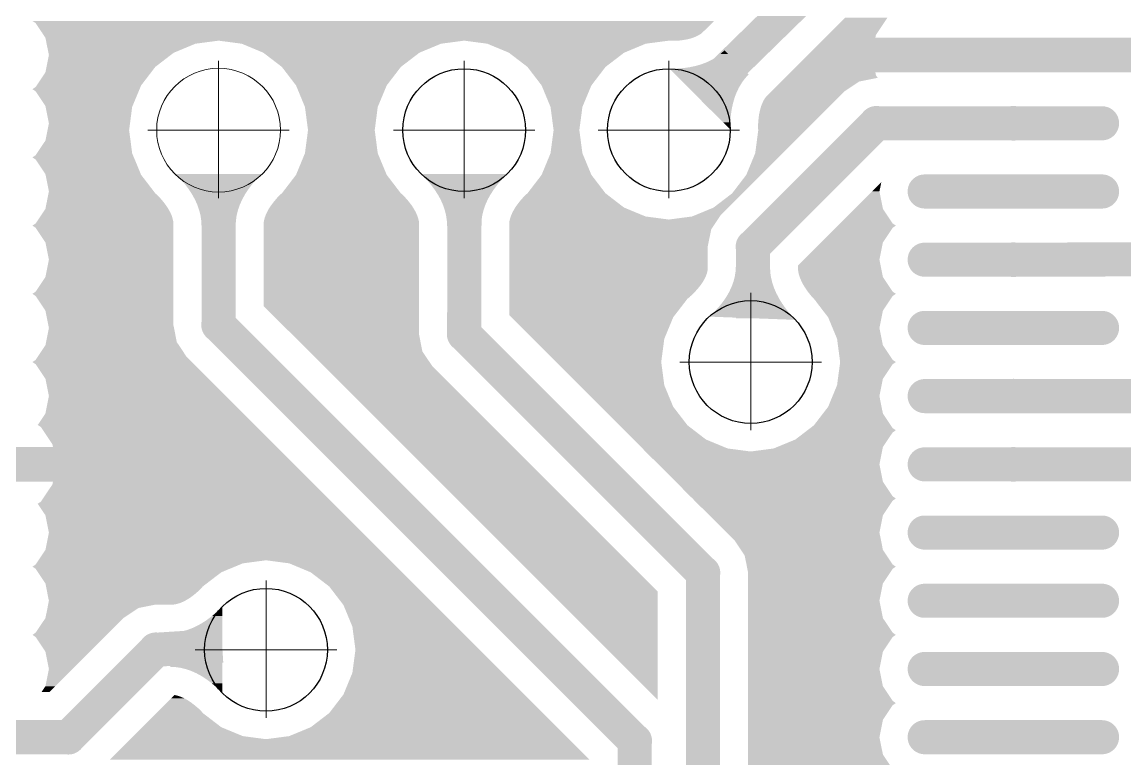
# Model space of a CAD drawing. Header units: millimetres. Extents: x -3633 to 871, y -630 to 261.
# Drawn here: x -1489.72 to -1473.49, y 147.87 to 158.72 of the extents above; entities that cross this region are included whole.
import ezdxf

# ---------------------------------------------------------------- set-up
doc = ezdxf.new("R2010")
doc.units = ezdxf.units.MM
for name, color, linetype in [('DRILL', 7, 'Continuous'), ('DRILL GOST', 7, 'Continuous'), ('TOP_LAYER', 7, 'Continuous'), ('TOP_PASTE', 8, 'Continuous')]:
    doc.layers.add(name, color=color, linetype=linetype)

# ---------------------------------------------------------------- blocks, each defined once
blk = doc.blocks.new('OBLONG_12')
at = {"const_width": 0.00984}
blk.add_lwpolyline([(0.02559, 0), (-0.02559, 0)], dxfattribs=at)
at = {"const_width": 0.00492}
for points in [[(-0.02805, 0, 1), (-0.02313, 0, 1)], [(0.02313, 0, 1), (0.02805, 0, 1)]]:
    blk.add_lwpolyline(points, format="xyb", close=True, dxfattribs=at)
blk = doc.blocks.new('ROUND_1')
at = {"const_width": 0.005}
blk.add_lwpolyline([(-0.0025, 0, 1), (0.0025, 0, 1)], format="xyb", close=True, dxfattribs=at)
blk = doc.blocks.new('ROUND_26')
blk.add_circle((0, 0), 0.01772)

msp = doc.modelspace()

# ---------------------------------------------------------------- linework, layer by layer
at = {"layer": 'DRILL', "lineweight": 0}
for p, q in [((-1480.199, 158.144), (-1480.199, 156.123)), ((-1487.867, 157.125), (-1485.784, 157.125)), ((-1481.241, 157.125), (-1479.158, 157.125)), ((-1478.994, 154.731), (-1478.994, 152.709)), ((-1480.036, 153.712), (-1477.953, 153.712)), ((-1486.127, 150.496), (-1486.127, 148.475)), ((-1487.169, 149.477), (-1485.086, 149.477))]:
    msp.add_line(p, q, dxfattribs=at)
at = {"layer": 'DRILL GOST', "lineweight": 0}
for p, q in [((-1486.825, 158.144), (-1486.825, 156.123)), ((-1483.211, 158.144), (-1483.211, 156.123)), ((-1484.253, 157.125), (-1482.169, 157.125))]:
    msp.add_line(p, q, dxfattribs=at)
msp.add_circle((-1486.825, 157.125), 0.911, dxfattribs=at)
at = {"layer": 'TOP_LAYER', "const_width": 0.502, "elevation": 0}
for points in [[(-1479.765, 157.604), (-1477.693, 159.631)], [(-1478.961, 155.409), (-1477.144, 157.226)], [(-1477.144, 157.226), (-1475.129, 157.226)], [(-1486.825, 154.259), (-1486.825, 156.48)], [(-1483.211, 154.123), (-1483.205, 156.48)], [(-1478.961, 154.356), (-1478.961, 155.409)], [(-1475.129, 155.218), (-1469.801, 155.233)], [(-1486.825, 154.259), (-1480.701, 148.135)], [(-1483.211, 154.123), (-1479.697, 150.609)], [(-1475.129, 153.21), (-1471.198, 153.21)], [(-1475.129, 152.206), (-1472.529, 152.206)], [(-1479.697, 145.63), (-1479.697, 150.609)], [(-1489.036, 148.19), (-1487.749, 149.477)], [(-1487.749, 149.477), (-1486.772, 149.539)], [(-1491.293, 148.19), (-1489.036, 148.19)], [(-1480.701, 145.63), (-1480.701, 148.135)]]:
    msp.add_lwpolyline(points, dxfattribs=at)
at = {"layer": 'TOP_LAYER'}
for points in [[(-1479.5, 158.201), (-1479.437, 158.247), (-1479.28, 158.201), (-1479.327, 158.247)], [(-1479.437, 158.247), (-1479.38, 158.3), (-1479.327, 158.247), (-1479.38, 158.3)], [(-1479.804, 158.07), (-1479.72, 158.094), (-1479.149, 158.07), (-1479.174, 158.094)], [(-1479.72, 158.094), (-1479.642, 158.124), (-1479.174, 158.094), (-1479.204, 158.124)], [(-1479.642, 158.124), (-1479.569, 158.159), (-1479.204, 158.124), (-1479.239, 158.159)], [(-1479.569, 158.159), (-1479.5, 158.201), (-1479.239, 158.159), (-1479.28, 158.201)], [(-1480.19, 158.029), (-1480.086, 158.031), (-1479.109, 158.029), (-1479.11, 158.031)], [(-1480.106, 157.945), (-1480.19, 158.029), (-1479.025, 157.945), (-1479.109, 158.029)], [(-1480.048, 157.887), (-1480.106, 157.945), (-1479.077, 157.887), (-1479.025, 157.945)], [(-1480.086, 158.031), (-1479.987, 158.038), (-1479.11, 158.031), (-1479.118, 158.038)], [(-1479.987, 158.038), (-1479.893, 158.051), (-1479.118, 158.038), (-1479.131, 158.051)], [(-1479.893, 158.051), (-1479.804, 158.07), (-1479.131, 158.051), (-1479.149, 158.07)], [(-1479.985, 157.824), (-1480.048, 157.887), (-1479.124, 157.824), (-1479.077, 157.887)], [(-1479.917, 157.756), (-1479.985, 157.824), (-1479.165, 157.756), (-1479.124, 157.824)], [(-1479.844, 157.683), (-1479.917, 157.756), (-1479.201, 157.683), (-1479.165, 157.756)], [(-1479.765, 157.604), (-1479.844, 157.683), (-1479.231, 157.604), (-1479.201, 157.683)], [(-1479.682, 157.52), (-1479.765, 157.604), (-1479.255, 157.52), (-1479.231, 157.604)], [(-1479.593, 157.432), (-1479.682, 157.52), (-1479.274, 157.432), (-1479.255, 157.52)], [(-1479.499, 157.338), (-1479.593, 157.432), (-1479.287, 157.338), (-1479.274, 157.432)], [(-1479.4, 157.239), (-1479.499, 157.338), (-1479.294, 157.239), (-1479.287, 157.338)], [(-1479.296, 157.134), (-1479.4, 157.239), (-1479.296, 157.134), (-1479.294, 157.239)], [(-1487.385, 156.405), (-1487.458, 156.48), (-1486.265, 156.405), (-1486.193, 156.48)], [(-1483.771, 156.405), (-1483.844, 156.48), (-1482.651, 156.405), (-1482.579, 156.48)], [(-1487.32, 156.33), (-1487.385, 156.405), (-1486.33, 156.33), (-1486.265, 156.405)], [(-1487.263, 156.254), (-1487.32, 156.33), (-1486.387, 156.254), (-1486.33, 156.33)], [(-1483.706, 156.33), (-1483.771, 156.405), (-1482.716, 156.33), (-1482.651, 156.405)], [(-1483.649, 156.254), (-1483.706, 156.33), (-1482.773, 156.254), (-1482.716, 156.33)], [(-1487.214, 156.178), (-1487.263, 156.254), (-1486.437, 156.178), (-1486.387, 156.254)], [(-1487.172, 156.102), (-1487.214, 156.178), (-1486.479, 156.102), (-1486.437, 156.178)], [(-1483.599, 156.178), (-1483.649, 156.254), (-1482.823, 156.178), (-1482.773, 156.254)], [(-1483.557, 156.102), (-1483.599, 156.178), (-1482.865, 156.102), (-1482.823, 156.178)], [(-1487.137, 156.025), (-1487.172, 156.102), (-1486.513, 156.025), (-1486.479, 156.102)], [(-1487.111, 155.948), (-1487.137, 156.025), (-1486.54, 155.948), (-1486.513, 156.025)], [(-1483.523, 156.025), (-1483.557, 156.102), (-1482.899, 156.025), (-1482.865, 156.102)], [(-1483.496, 155.948), (-1483.523, 156.025), (-1482.926, 155.948), (-1482.899, 156.025)], [(-1487.091, 155.871), (-1487.111, 155.948), (-1486.559, 155.871), (-1486.54, 155.948)], [(-1487.08, 155.793), (-1487.091, 155.871), (-1486.57, 155.793), (-1486.559, 155.871)], [(-1483.477, 155.871), (-1483.496, 155.948), (-1482.945, 155.871), (-1482.926, 155.948)], [(-1483.466, 155.793), (-1483.477, 155.871), (-1482.956, 155.793), (-1482.945, 155.871)], [(-1487.076, 155.715), (-1487.08, 155.793), (-1486.574, 155.715), (-1486.57, 155.793)], [(-1483.462, 155.715), (-1483.466, 155.793), (-1482.96, 155.715), (-1482.956, 155.793)], [(-1479.228, 154.974), (-1479.219, 155.034), (-1478.698, 154.974), (-1478.707, 155.034)], [(-1479.219, 155.034), (-1479.216, 155.052), (-1478.707, 155.034), (-1478.707, 155.052)], [(-1479.216, 155.052), (-1479.213, 155.112), (-1478.707, 155.052), (-1478.71, 155.112)], [(-1479.213, 155.112), (-1479.212, 155.131), (-1478.71, 155.112), (-1479.212, 155.131)], [(-1479.275, 154.821), (-1479.254, 154.879), (-1478.657, 154.821), (-1478.677, 154.879)], [(-1479.254, 154.879), (-1479.247, 154.897), (-1478.677, 154.879), (-1478.681, 154.897)], [(-1479.247, 154.897), (-1479.232, 154.957), (-1478.681, 154.897), (-1478.695, 154.957)], [(-1479.232, 154.957), (-1479.228, 154.974), (-1478.695, 154.957), (-1478.698, 154.974)], [(-1479.353, 154.671), (-1479.322, 154.724), (-1478.589, 154.671), (-1478.617, 154.724)], [(-1479.322, 154.724), (-1479.31, 154.746), (-1478.617, 154.724), (-1478.627, 154.746)], [(-1479.31, 154.746), (-1479.284, 154.802), (-1478.627, 154.746), (-1478.651, 154.802)], [(-1479.284, 154.802), (-1479.275, 154.821), (-1478.651, 154.802), (-1478.657, 154.821)], [(-1479.493, 154.49), (-1479.462, 154.524), (-1478.472, 154.49), (-1478.497, 154.524)], [(-1479.462, 154.524), (-1479.427, 154.568), (-1478.497, 154.524), (-1478.528, 154.568)], [(-1479.427, 154.568), (-1479.404, 154.597), (-1478.528, 154.568), (-1478.546, 154.597)], [(-1479.404, 154.597), (-1479.37, 154.646), (-1478.546, 154.597), (-1478.577, 154.646)], [(-1479.37, 154.646), (-1479.353, 154.671), (-1478.577, 154.646), (-1478.589, 154.671)], [(-1479.603, 154.38), (-1479.57, 154.412), (-1478.381, 154.38), (-1478.409, 154.412)], [(-1478.339, 154.333), (-1479.603, 154.38), (-1478.339, 154.333), (-1478.381, 154.38)], [(-1479.57, 154.412), (-1479.529, 154.451), (-1478.409, 154.412), (-1478.441, 154.451)], [(-1479.529, 154.451), (-1479.493, 154.49), (-1478.441, 154.451), (-1478.472, 154.49)], [(-1486.998, 149.915), (-1486.923, 149.972), (-1486.772, 149.915), (-1486.772, 149.972)], [(-1486.923, 149.972), (-1486.847, 150.037), (-1486.772, 149.972), (-1486.772, 150.037)], [(-1486.847, 150.037), (-1486.772, 150.11), (-1486.772, 150.037), (-1486.772, 150.11)], [(-1487.227, 149.789), (-1487.151, 149.824), (-1486.772, 149.789), (-1486.772, 149.824)], [(-1487.151, 149.824), (-1487.074, 149.866), (-1486.772, 149.824), (-1486.772, 149.866)], [(-1487.074, 149.866), (-1486.998, 149.915), (-1486.772, 149.866), (-1486.772, 149.915)], [(-1487.537, 149.728), (-1487.459, 149.732), (-1486.772, 149.728), (-1486.772, 149.732)], [(-1487.537, 149.226), (-1487.537, 149.728), (-1486.772, 149.226), (-1486.772, 149.728)], [(-1487.459, 149.732), (-1487.382, 149.744), (-1486.772, 149.732), (-1486.772, 149.744)], [(-1487.382, 149.744), (-1487.304, 149.763), (-1486.772, 149.744), (-1486.772, 149.763)], [(-1487.304, 149.763), (-1487.227, 149.789), (-1486.772, 149.763), (-1486.772, 149.789)], [(-1487.459, 149.222), (-1487.537, 149.226), (-1486.772, 149.222), (-1486.772, 149.226)], [(-1487.382, 149.211), (-1487.459, 149.222), (-1486.772, 149.211), (-1486.772, 149.222)], [(-1487.304, 149.192), (-1487.382, 149.211), (-1486.772, 149.192), (-1486.772, 149.211)], [(-1487.227, 149.165), (-1487.304, 149.192), (-1486.772, 149.165), (-1486.772, 149.192)], [(-1487.151, 149.131), (-1487.227, 149.165), (-1486.772, 149.131), (-1486.772, 149.165)], [(-1487.074, 149.089), (-1487.151, 149.131), (-1486.772, 149.089), (-1486.772, 149.131)], [(-1486.998, 149.039), (-1487.074, 149.089), (-1486.772, 149.039), (-1486.772, 149.089)], [(-1486.923, 148.982), (-1486.998, 149.039), (-1486.772, 148.982), (-1486.772, 149.039)], [(-1486.847, 148.917), (-1486.923, 148.982), (-1486.772, 148.917), (-1486.772, 148.982)], [(-1486.772, 148.845), (-1486.847, 148.917), (-1486.772, 148.845), (-1486.772, 148.917)]]:
    msp.add_solid(points, dxfattribs=at)
at = {"layer": 'TOP_PASTE'}
msp.add_circle((-1483.212, 119.578), 110, dxfattribs=at)
for points in [[(-1489.517, 158.7), (-1489.564, 158.732), (-1479.565, 158.7), (-1479.534, 158.732)], [(-1477.857, 158.527), (-1477.605, 158.778), (-1477.151, 158.527), (-1476.983, 158.778)], [(-1489.419, 158.554), (-1489.517, 158.7), (-1479.712, 158.554), (-1479.565, 158.7)], [(-1489.411, 158.541), (-1489.419, 158.554), (-1479.729, 158.541), (-1479.712, 158.554)], [(-1489.397, 158.52), (-1489.411, 158.541), (-1479.764, 158.52), (-1479.729, 158.541)], [(-1489.383, 158.5), (-1489.397, 158.52), (-1479.805, 158.5), (-1479.764, 158.52)], [(-1489.373, 158.484), (-1489.383, 158.5), (-1479.846, 158.484), (-1479.805, 158.5)], [(-1489.373, 158.482), (-1489.373, 158.484), (-1479.851, 158.482), (-1479.846, 158.484)], [(-1489.37, 158.467), (-1489.373, 158.482), (-1479.903, 158.467), (-1479.851, 158.482)], [(-1489.367, 158.455), (-1489.37, 158.467), (-1479.963, 158.455), (-1479.903, 158.467)], [(-1489.365, 158.445), (-1489.367, 158.455), (-1480.03, 158.445), (-1479.963, 158.455)], [(-1489.364, 158.442), (-1489.365, 158.445), (-1480.079, 158.442), (-1480.03, 158.445)], [(-1489.356, 158.397), (-1489.364, 158.442), (-1487.166, 158.397), (-1486.825, 158.442)], [(-1486.484, 158.397), (-1486.825, 158.442), (-1483.552, 158.397), (-1483.211, 158.442)], [(-1482.87, 158.397), (-1483.211, 158.442), (-1480.54, 158.397), (-1480.199, 158.442)], [(-1478.409, 157.975), (-1477.899, 158.485), (-1461.652, 157.975), (-1461.652, 158.485)], [(-1477.899, 158.485), (-1477.857, 158.527), (-1477.16, 158.485), (-1477.151, 158.527)], [(-1489.329, 158.265), (-1489.356, 158.397), (-1487.483, 158.265), (-1487.166, 158.397)], [(-1489.322, 158.23), (-1489.329, 158.265), (-1487.53, 158.23), (-1487.483, 158.265)], [(-1486.167, 158.265), (-1486.484, 158.397), (-1483.869, 158.265), (-1483.552, 158.397)], [(-1485.894, 158.056), (-1486.167, 158.265), (-1484.142, 158.056), (-1483.869, 158.265)], [(-1482.553, 158.265), (-1482.87, 158.397), (-1480.857, 158.265), (-1480.54, 158.397)], [(-1482.28, 158.056), (-1482.553, 158.265), (-1481.13, 158.056), (-1480.857, 158.265)], [(-1489.357, 158.056), (-1489.322, 158.23), (-1487.756, 158.056), (-1487.53, 158.23)], [(-1489.501, 157.783), (-1489.373, 157.975), (-1487.965, 157.783), (-1487.818, 157.975)], [(-1489.373, 157.975), (-1489.357, 158.056), (-1487.818, 157.975), (-1487.756, 158.056)], [(-1485.685, 157.783), (-1485.894, 158.056), (-1484.351, 157.783), (-1484.142, 158.056)], [(-1482.071, 157.783), (-1482.28, 158.056), (-1481.339, 157.783), (-1481.13, 158.056)], [(-1478.493, 157.891), (-1478.451, 157.933), (-1477.123, 157.891), (-1477.151, 157.933)], [(-1478.451, 157.933), (-1478.409, 157.975), (-1477.151, 157.933), (-1477.16, 157.975)], [(-1489.564, 157.728), (-1489.517, 157.759), (-1487.988, 157.728), (-1487.975, 157.759)], [(-1489.517, 157.759), (-1489.501, 157.783), (-1487.975, 157.759), (-1487.965, 157.783)], [(-1485.554, 157.466), (-1485.685, 157.783), (-1484.483, 157.466), (-1484.351, 157.783)], [(-1481.94, 157.466), (-1482.071, 157.783), (-1481.471, 157.466), (-1481.339, 157.783)], [(-1478.687, 157.696), (-1478.543, 157.84), (-1477.615, 157.696), (-1477.399, 157.84)], [(-1478.543, 157.84), (-1478.493, 157.891), (-1477.399, 157.84), (-1477.144, 157.891)], [(-1489.517, 157.696), (-1489.564, 157.728), (-1488.001, 157.696), (-1487.988, 157.728)], [(-1489.373, 157.48), (-1489.517, 157.696), (-1488.091, 157.48), (-1488.001, 157.696)], [(-1478.805, 157.56), (-1478.784, 157.595), (-1477.751, 157.56), (-1477.715, 157.595)], [(-1478.784, 157.595), (-1478.771, 157.613), (-1477.715, 157.595), (-1477.698, 157.613)], [(-1478.771, 157.613), (-1478.687, 157.696), (-1477.698, 157.613), (-1477.615, 157.696)], [(-1489.37, 157.466), (-1489.373, 157.48), (-1488.097, 157.466), (-1488.091, 157.48)], [(-1489.322, 157.226), (-1489.37, 157.466), (-1488.128, 157.226), (-1488.097, 157.466)], [(-1485.509, 157.125), (-1485.554, 157.466), (-1484.527, 157.125), (-1484.483, 157.466)], [(-1481.895, 157.125), (-1481.94, 157.466), (-1481.516, 157.125), (-1481.471, 157.466)], [(-1478.857, 157.421), (-1478.842, 157.474), (-1477.89, 157.421), (-1477.837, 157.474)], [(-1478.842, 157.474), (-1478.824, 157.52), (-1477.837, 157.474), (-1477.791, 157.52)], [(-1478.824, 157.52), (-1478.805, 157.56), (-1477.791, 157.52), (-1477.751, 157.56)], [(-1478.885, 157.22), (-1478.879, 157.294), (-1478.091, 157.22), (-1478.017, 157.294)], [(-1478.879, 157.294), (-1478.87, 157.361), (-1478.017, 157.294), (-1477.95, 157.361)], [(-1478.87, 157.361), (-1478.857, 157.421), (-1477.95, 157.361), (-1477.89, 157.421)], [(-1489.373, 156.971), (-1489.342, 157.125), (-1488.121, 156.971), (-1488.142, 157.125)], [(-1489.342, 157.125), (-1489.322, 157.226), (-1488.142, 157.125), (-1488.128, 157.226)], [(-1485.554, 156.785), (-1485.509, 157.125), (-1484.483, 156.785), (-1484.527, 157.125)], [(-1481.94, 156.785), (-1481.895, 157.125), (-1481.471, 156.785), (-1481.516, 157.125)], [(-1478.928, 156.785), (-1478.883, 157.125), (-1478.526, 156.785), (-1478.186, 157.125)], [(-1478.886, 157.149), (-1478.885, 157.22), (-1478.162, 157.149), (-1478.091, 157.22)], [(-1478.883, 157.125), (-1478.886, 157.149), (-1478.186, 157.125), (-1478.162, 157.149)], [(-1489.498, 156.785), (-1489.373, 156.971), (-1488.097, 156.785), (-1488.121, 156.971)], [(-1489.517, 156.755), (-1489.498, 156.785), (-1488.085, 156.755), (-1488.097, 156.785)], [(-1485.685, 156.467), (-1485.554, 156.785), (-1484.351, 156.467), (-1484.483, 156.785)], [(-1482.071, 156.467), (-1481.94, 156.785), (-1481.339, 156.467), (-1481.471, 156.785)], [(-1479.059, 156.467), (-1478.928, 156.785), (-1478.844, 156.467), (-1478.526, 156.785)], [(-1489.564, 156.724), (-1489.517, 156.755), (-1488.072, 156.724), (-1488.085, 156.755)], [(-1489.517, 156.692), (-1489.564, 156.724), (-1488.058, 156.692), (-1488.072, 156.724)], [(-1489.373, 156.476), (-1489.517, 156.692), (-1487.969, 156.476), (-1488.058, 156.692)], [(-1489.371, 156.467), (-1489.373, 156.476), (-1487.965, 156.467), (-1487.969, 156.476)], [(-1489.322, 156.222), (-1489.371, 156.467), (-1487.777, 156.222), (-1487.965, 156.467)], [(-1485.894, 156.194), (-1485.685, 156.467), (-1484.142, 156.194), (-1484.351, 156.467)], [(-1482.28, 156.194), (-1482.071, 156.467), (-1481.13, 156.194), (-1481.339, 156.467)], [(-1479.268, 156.194), (-1479.059, 156.467), (-1479.116, 156.194), (-1478.844, 156.467)], [(-1477.207, 156.222), (-1477.073, 156.356), (-1477.1, 156.222), (-1477.073, 156.356)], [(-1489.341, 156.129), (-1489.331, 156.18), (-1487.688, 156.129), (-1487.737, 156.18)], [(-1489.331, 156.18), (-1489.328, 156.194), (-1487.737, 156.18), (-1487.756, 156.194)], [(-1489.328, 156.194), (-1489.322, 156.222), (-1487.756, 156.194), (-1487.777, 156.222)], [(-1485.963, 156.129), (-1485.913, 156.18), (-1484.074, 156.129), (-1484.123, 156.18)], [(-1485.913, 156.18), (-1485.894, 156.194), (-1484.123, 156.18), (-1484.142, 156.194)], [(-1482.348, 156.129), (-1482.299, 156.18), (-1481.045, 156.129), (-1481.111, 156.18)], [(-1482.299, 156.18), (-1482.28, 156.194), (-1481.111, 156.18), (-1481.13, 156.194)], [(-1479.541, 155.985), (-1479.268, 156.194), (-1479.326, 155.985), (-1479.116, 156.194)], [(-1477.462, 155.967), (-1477.207, 156.222), (-1477.049, 155.967), (-1477.1, 156.222)], [(-1489.373, 155.967), (-1489.363, 156.018), (-1487.565, 155.967), (-1487.598, 156.018)], [(-1489.363, 156.018), (-1489.352, 156.072), (-1487.598, 156.018), (-1487.639, 156.072)], [(-1489.352, 156.072), (-1489.341, 156.129), (-1487.639, 156.072), (-1487.688, 156.129)], [(-1486.086, 155.967), (-1486.052, 156.018), (-1483.951, 155.967), (-1483.984, 156.018)], [(-1486.052, 156.018), (-1486.011, 156.072), (-1483.984, 156.018), (-1484.025, 156.072)], [(-1486.011, 156.072), (-1485.963, 156.129), (-1484.025, 156.072), (-1484.074, 156.129)], [(-1482.471, 155.967), (-1482.46, 155.985), (-1480.814, 155.967), (-1480.857, 155.985)], [(-1482.46, 155.985), (-1482.438, 156.018), (-1480.857, 155.985), (-1480.901, 156.018)], [(-1482.438, 156.018), (-1482.397, 156.072), (-1480.901, 156.018), (-1480.971, 156.072)], [(-1482.397, 156.072), (-1482.348, 156.129), (-1480.971, 156.072), (-1481.045, 156.129)], [(-1479.797, 155.879), (-1479.541, 155.985), (-1479.432, 155.879), (-1479.326, 155.985)], [(-1489.49, 155.792), (-1489.463, 155.832), (-1487.494, 155.792), (-1487.504, 155.832)], [(-1489.463, 155.832), (-1489.435, 155.874), (-1487.504, 155.832), (-1487.518, 155.874)], [(-1489.435, 155.874), (-1489.405, 155.919), (-1487.518, 155.874), (-1487.538, 155.919)], [(-1489.405, 155.919), (-1489.373, 155.967), (-1487.538, 155.919), (-1487.565, 155.967)], [(-1486.157, 155.792), (-1486.147, 155.832), (-1483.879, 155.792), (-1483.889, 155.832)], [(-1486.147, 155.832), (-1486.132, 155.874), (-1483.889, 155.832), (-1483.904, 155.874)], [(-1486.132, 155.874), (-1486.112, 155.919), (-1483.904, 155.874), (-1483.924, 155.919)], [(-1486.112, 155.919), (-1486.086, 155.967), (-1483.924, 155.919), (-1483.951, 155.967)], [(-1482.543, 155.792), (-1482.538, 155.809), (-1479.49, 155.792), (-1479.479, 155.809)], [(-1482.538, 155.809), (-1482.533, 155.832), (-1480.199, 155.809), (-1480.373, 155.832)], [(-1482.533, 155.832), (-1482.525, 155.854), (-1480.373, 155.832), (-1480.54, 155.854)], [(-1482.525, 155.854), (-1482.518, 155.874), (-1480.54, 155.854), (-1480.589, 155.874)], [(-1482.518, 155.874), (-1482.498, 155.919), (-1480.589, 155.874), (-1480.698, 155.919)], [(-1482.498, 155.919), (-1482.471, 155.967), (-1480.698, 155.919), (-1480.814, 155.967)], [(-1480.199, 155.809), (-1479.859, 155.854), (-1479.479, 155.809), (-1479.449, 155.854)], [(-1479.859, 155.854), (-1479.797, 155.879), (-1479.449, 155.854), (-1479.432, 155.879)], [(-1477.678, 155.751), (-1477.462, 155.967), (-1476.905, 155.751), (-1477.049, 155.967)], [(-1489.564, 155.72), (-1489.517, 155.751), (-1487.491, 155.72), (-1487.491, 155.751)], [(-1489.517, 155.688), (-1489.564, 155.72), (-1487.491, 155.688), (-1487.491, 155.72)], [(-1489.517, 155.751), (-1489.504, 155.771), (-1487.491, 155.751), (-1487.491, 155.771)], [(-1489.373, 155.472), (-1489.517, 155.688), (-1487.491, 155.472), (-1487.491, 155.688)], [(-1489.504, 155.771), (-1489.49, 155.792), (-1487.491, 155.771), (-1487.494, 155.792)], [(-1486.16, 155.771), (-1486.157, 155.792), (-1483.876, 155.771), (-1483.879, 155.792)], [(-1486.16, 154.535), (-1486.16, 155.771), (-1483.876, 154.535), (-1483.876, 155.771)], [(-1482.546, 155.771), (-1482.543, 155.792), (-1479.504, 155.771), (-1479.49, 155.792)], [(-1482.546, 155.663), (-1482.546, 155.771), (-1479.576, 155.663), (-1479.504, 155.771)], [(-1482.546, 155.409), (-1482.546, 155.663), (-1479.627, 155.409), (-1479.576, 155.663)], [(-1477.957, 155.472), (-1477.741, 155.688), (-1477.049, 155.472), (-1476.905, 155.688)], [(-1477.741, 155.688), (-1477.709, 155.72), (-1476.905, 155.688), (-1476.858, 155.72)], [(-1477.709, 155.72), (-1477.678, 155.751), (-1476.858, 155.72), (-1476.905, 155.751)], [(-1489.322, 155.218), (-1489.373, 155.472), (-1487.491, 155.218), (-1487.491, 155.472)], [(-1482.546, 155.076), (-1482.546, 155.409), (-1479.627, 155.076), (-1479.627, 155.409)], [(-1478.211, 155.218), (-1477.957, 155.472), (-1477.1, 155.218), (-1477.049, 155.472)], [(-1489.373, 154.963), (-1489.322, 155.218), (-1487.491, 154.963), (-1487.491, 155.218)], [(-1478.296, 155.133), (-1478.211, 155.218), (-1477.083, 155.133), (-1477.1, 155.218)], [(-1482.546, 155.055), (-1482.546, 155.076), (-1479.63, 155.055), (-1479.627, 155.076)], [(-1482.546, 155.017), (-1482.546, 155.055), (-1479.639, 155.017), (-1479.63, 155.055)], [(-1482.546, 154.977), (-1482.546, 155.017), (-1479.654, 154.977), (-1479.639, 155.017)], [(-1478.296, 155.055), (-1478.296, 155.133), (-1477.067, 155.055), (-1477.083, 155.133)], [(-1478.293, 155.034), (-1478.296, 155.055), (-1477.063, 155.034), (-1477.067, 155.055)], [(-1478.283, 154.992), (-1478.293, 155.034), (-1477.055, 154.992), (-1477.063, 155.034)], [(-1489.517, 154.747), (-1489.373, 154.963), (-1487.491, 154.747), (-1487.491, 154.963)], [(-1482.546, 154.934), (-1482.546, 154.977), (-1479.674, 154.934), (-1479.654, 154.977)], [(-1482.546, 154.889), (-1482.546, 154.934), (-1479.7, 154.889), (-1479.674, 154.934)], [(-1482.546, 154.841), (-1482.546, 154.889), (-1479.733, 154.841), (-1479.7, 154.889)], [(-1482.546, 154.791), (-1482.546, 154.841), (-1479.773, 154.791), (-1479.733, 154.841)], [(-1478.273, 154.963), (-1478.283, 154.992), (-1477.049, 154.963), (-1477.055, 154.992)], [(-1478.268, 154.948), (-1478.273, 154.963), (-1477.039, 154.948), (-1477.049, 154.963)], [(-1478.247, 154.9), (-1478.268, 154.948), (-1477.007, 154.9), (-1477.039, 154.948)], [(-1478.221, 154.849), (-1478.247, 154.9), (-1476.973, 154.849), (-1477.007, 154.9)], [(-1478.187, 154.795), (-1478.221, 154.849), (-1476.937, 154.795), (-1476.973, 154.849)], [(-1489.564, 154.716), (-1489.517, 154.747), (-1487.491, 154.716), (-1487.491, 154.747)], [(-1489.517, 154.684), (-1489.564, 154.716), (-1487.491, 154.684), (-1487.491, 154.716)], [(-1489.373, 154.468), (-1489.517, 154.684), (-1487.491, 154.468), (-1487.491, 154.684)], [(-1482.546, 154.738), (-1482.546, 154.791), (-1479.822, 154.738), (-1479.773, 154.791)], [(-1482.546, 154.675), (-1482.546, 154.738), (-1479.887, 154.675), (-1479.822, 154.738)], [(-1482.546, 154.669), (-1482.546, 154.675), (-1479.891, 154.669), (-1479.887, 154.675)], [(-1478.153, 154.747), (-1478.187, 154.795), (-1476.905, 154.747), (-1476.937, 154.795)], [(-1478.146, 154.738), (-1478.153, 154.747), (-1476.891, 154.738), (-1476.905, 154.747)], [(-1478.129, 154.716), (-1478.146, 154.738), (-1476.858, 154.716), (-1476.891, 154.738)], [(-1478.103, 154.684), (-1478.129, 154.716), (-1476.905, 154.684), (-1476.858, 154.716)], [(-1478.098, 154.678), (-1478.103, 154.684), (-1476.909, 154.678), (-1476.905, 154.684)], [(-1478.072, 154.649), (-1478.098, 154.678), (-1476.929, 154.649), (-1476.909, 154.678)], [(-1485.748, 154.123), (-1486.16, 154.535), (-1483.876, 154.123), (-1483.876, 154.535)], [(-1482.546, 154.643), (-1482.546, 154.669), (-1479.925, 154.643), (-1479.891, 154.669)], [(-1482.546, 154.399), (-1482.546, 154.643), (-1480.113, 154.399), (-1479.925, 154.643)], [(-1478.064, 154.643), (-1478.072, 154.649), (-1476.933, 154.643), (-1476.929, 154.649)], [(-1478.049, 154.624), (-1478.064, 154.643), (-1476.945, 154.624), (-1476.933, 154.643)], [(-1478.035, 154.607), (-1478.049, 154.624), (-1476.956, 154.607), (-1476.945, 154.624)], [(-1478.027, 154.595), (-1478.035, 154.607), (-1476.965, 154.595), (-1476.956, 154.607)], [(-1477.93, 154.468), (-1478.027, 154.595), (-1477.049, 154.468), (-1476.965, 154.595)], [(-1489.331, 154.259), (-1489.373, 154.468), (-1487.491, 154.259), (-1487.491, 154.468)], [(-1482.517, 154.37), (-1482.546, 154.399), (-1480.135, 154.37), (-1480.113, 154.399)], [(-1482.2, 154.053), (-1482.517, 154.37), (-1480.266, 154.053), (-1480.135, 154.37)], [(-1477.854, 154.37), (-1477.93, 154.468), (-1477.069, 154.37), (-1477.049, 154.468)], [(-1477.79, 154.214), (-1477.854, 154.37), (-1477.1, 154.214), (-1477.069, 154.37)], [(-1489.364, 154.005), (-1489.322, 154.214), (-1487.44, 154.005), (-1487.481, 154.214)], [(-1489.322, 154.214), (-1489.331, 154.259), (-1487.481, 154.214), (-1487.491, 154.259)], [(-1477.723, 154.053), (-1477.79, 154.214), (-1477.068, 154.053), (-1477.1, 154.214)], [(-1485.493, 153.868), (-1485.748, 154.123), (-1483.826, 153.868), (-1483.876, 154.123)], [(-1481.859, 153.712), (-1482.2, 154.053), (-1480.311, 153.712), (-1480.266, 154.053)], [(-1477.711, 153.959), (-1477.723, 154.053), (-1477.049, 153.959), (-1477.068, 154.053)], [(-1489.487, 153.789), (-1489.373, 153.959), (-1487.296, 153.789), (-1487.409, 153.959)], [(-1489.373, 153.959), (-1489.364, 154.005), (-1487.409, 153.959), (-1487.44, 154.005)], [(-1485.277, 153.653), (-1485.493, 153.868), (-1483.681, 153.653), (-1483.826, 153.868)], [(-1477.682, 153.743), (-1477.711, 153.959), (-1476.905, 153.743), (-1477.049, 153.959)], [(-1489.564, 153.712), (-1489.517, 153.743), (-1487.219, 153.712), (-1487.25, 153.743)], [(-1489.517, 153.68), (-1489.564, 153.712), (-1487.187, 153.68), (-1487.219, 153.712)], [(-1489.517, 153.743), (-1489.487, 153.789), (-1487.25, 153.743), (-1487.296, 153.789)], [(-1481.518, 153.371), (-1481.859, 153.712), (-1480.266, 153.371), (-1480.311, 153.712)], [(-1477.678, 153.712), (-1477.682, 153.743), (-1476.858, 153.712), (-1476.905, 153.743)], [(-1477.682, 153.68), (-1477.678, 153.712), (-1476.905, 153.68), (-1476.858, 153.712)], [(-1489.373, 153.465), (-1489.517, 153.68), (-1486.971, 153.465), (-1487.187, 153.68)], [(-1481.959, 150.334), (-1485.277, 153.653), (-1480.363, 150.334), (-1483.681, 153.653)], [(-1477.711, 153.465), (-1477.682, 153.68), (-1477.049, 153.465), (-1476.905, 153.68)], [(-1489.322, 153.21), (-1489.373, 153.465), (-1486.717, 153.21), (-1486.971, 153.465)], [(-1477.723, 153.371), (-1477.711, 153.465), (-1477.068, 153.371), (-1477.049, 153.465)], [(-1481.201, 153.054), (-1481.518, 153.371), (-1480.135, 153.054), (-1480.266, 153.371)], [(-1477.79, 153.21), (-1477.723, 153.371), (-1477.1, 153.21), (-1477.068, 153.371)], [(-1489.373, 152.955), (-1489.322, 153.21), (-1486.462, 152.955), (-1486.717, 153.21)], [(-1480.928, 152.781), (-1481.201, 153.054), (-1479.925, 152.781), (-1480.135, 153.054)], [(-1477.93, 152.955), (-1477.854, 153.054), (-1477.049, 152.955), (-1477.069, 153.054)], [(-1477.854, 153.054), (-1477.79, 153.21), (-1477.069, 153.054), (-1477.1, 153.21)], [(-1489.486, 152.786), (-1489.373, 152.955), (-1486.293, 152.786), (-1486.462, 152.955)], [(-1478.064, 152.781), (-1477.93, 152.955), (-1476.933, 152.781), (-1477.049, 152.955)], [(-1489.439, 152.755), (-1489.486, 152.786), (-1486.261, 152.755), (-1486.293, 152.786)], [(-1489.271, 152.503), (-1489.439, 152.755), (-1486.01, 152.503), (-1486.261, 152.755)], [(-1480.719, 152.572), (-1480.928, 152.781), (-1479.653, 152.572), (-1479.925, 152.781)], [(-1478.159, 152.708), (-1478.118, 152.739), (-1476.858, 152.708), (-1476.905, 152.739)], [(-1478.118, 152.739), (-1478.064, 152.781), (-1476.905, 152.739), (-1476.933, 152.781)], [(-1480.587, 152.44), (-1480.719, 152.572), (-1479.335, 152.44), (-1479.653, 152.572)], [(-1478.605, 152.461), (-1478.336, 152.572), (-1477.049, 152.461), (-1476.975, 152.572)], [(-1478.336, 152.572), (-1478.2, 152.676), (-1476.975, 152.572), (-1476.905, 152.676)], [(-1478.2, 152.676), (-1478.159, 152.708), (-1476.905, 152.676), (-1476.858, 152.708)], [(-1500.569, 152.336), (-1500.87, 152.461), (-1485.843, 152.336), (-1485.968, 152.461)], [(-1489.262, 152.461), (-1489.271, 152.503), (-1485.968, 152.461), (-1486.01, 152.503)], [(-1480.543, 152.395), (-1480.587, 152.44), (-1478.994, 152.395), (-1479.335, 152.44)], [(-1478.994, 152.395), (-1478.654, 152.44), (-1477.062, 152.395), (-1477.053, 152.44)], [(-1478.654, 152.44), (-1478.605, 152.461), (-1477.053, 152.44), (-1477.049, 152.461)], [(-1500.274, 152.11), (-1500.569, 152.336), (-1485.617, 152.11), (-1485.843, 152.336)], [(-1480.353, 152.206), (-1480.543, 152.395), (-1477.1, 152.206), (-1477.062, 152.395)], [(-1500.152, 151.951), (-1500.274, 152.11), (-1485.458, 151.951), (-1485.617, 152.11)], [(-1480.098, 151.951), (-1480.353, 152.206), (-1477.049, 151.951), (-1477.1, 152.206)], [(-1489.271, 151.909), (-1489.262, 151.951), (-1485.416, 151.909), (-1485.458, 151.951)], [(-1479.883, 151.735), (-1480.098, 151.951), (-1476.905, 151.735), (-1477.049, 151.951)], [(-1489.439, 151.657), (-1489.271, 151.909), (-1485.164, 151.657), (-1485.416, 151.909)], [(-1489.486, 151.626), (-1489.439, 151.657), (-1485.133, 151.626), (-1485.164, 151.657)], [(-1489.373, 151.457), (-1489.486, 151.626), (-1484.963, 151.457), (-1485.133, 151.626)], [(-1479.851, 151.704), (-1479.883, 151.735), (-1476.858, 151.704), (-1476.905, 151.735)], [(-1479.82, 151.672), (-1479.851, 151.704), (-1476.905, 151.672), (-1476.858, 151.704)], [(-1479.604, 151.457), (-1479.82, 151.672), (-1477.049, 151.457), (-1476.905, 151.672)], [(-1489.322, 151.202), (-1489.373, 151.457), (-1484.709, 151.202), (-1484.963, 151.457)], [(-1479.349, 151.202), (-1479.604, 151.457), (-1477.1, 151.202), (-1477.049, 151.457)], [(-1489.373, 150.947), (-1489.322, 151.202), (-1484.454, 150.947), (-1484.709, 151.202)], [(-1479.227, 151.08), (-1479.349, 151.202), (-1477.075, 151.08), (-1477.1, 151.202)], [(-1489.476, 150.794), (-1489.373, 150.947), (-1484.3, 150.794), (-1484.454, 150.947)], [(-1479.138, 150.947), (-1479.227, 151.08), (-1477.049, 150.947), (-1477.075, 151.08)], [(-1479.083, 150.864), (-1479.138, 150.947), (-1476.993, 150.864), (-1477.049, 150.947)], [(-1489.506, 150.749), (-1489.476, 150.794), (-1486.468, 150.749), (-1486.127, 150.794)], [(-1485.786, 150.749), (-1486.127, 150.794), (-1484.256, 150.749), (-1484.3, 150.794)], [(-1479.056, 150.732), (-1479.083, 150.864), (-1476.905, 150.732), (-1476.993, 150.864)], [(-1489.564, 150.7), (-1489.517, 150.732), (-1486.585, 150.7), (-1486.509, 150.732)], [(-1489.517, 150.669), (-1489.564, 150.7), (-1486.662, 150.669), (-1486.585, 150.7)], [(-1489.517, 150.732), (-1489.506, 150.749), (-1486.509, 150.732), (-1486.468, 150.749)], [(-1489.483, 150.617), (-1489.517, 150.669), (-1486.785, 150.617), (-1486.662, 150.669)], [(-1489.373, 150.453), (-1489.483, 150.617), (-1487, 150.453), (-1486.785, 150.617)], [(-1485.469, 150.617), (-1485.786, 150.749), (-1484.124, 150.617), (-1484.256, 150.749)], [(-1485.196, 150.408), (-1485.469, 150.617), (-1483.915, 150.408), (-1484.124, 150.617)], [(-1479.05, 150.7), (-1479.056, 150.732), (-1476.858, 150.7), (-1476.905, 150.732)], [(-1479.044, 150.669), (-1479.05, 150.7), (-1476.905, 150.669), (-1476.858, 150.7)], [(-1479.032, 150.609), (-1479.044, 150.669), (-1476.945, 150.609), (-1476.905, 150.669)], [(-1489.364, 150.408), (-1489.373, 150.453), (-1487.058, 150.408), (-1487, 150.453)], [(-1479.032, 150.453), (-1479.032, 150.609), (-1477.049, 150.453), (-1476.945, 150.609)], [(-1479.032, 150.198), (-1479.032, 150.453), (-1477.1, 150.198), (-1477.049, 150.453)], [(-1489.36, 150.389), (-1489.364, 150.408), (-1487.073, 150.389), (-1487.058, 150.408)], [(-1489.35, 150.34), (-1489.36, 150.389), (-1487.123, 150.34), (-1487.073, 150.389)], [(-1489.341, 150.291), (-1489.35, 150.34), (-1487.18, 150.291), (-1487.123, 150.34)], [(-1489.333, 150.25), (-1489.341, 150.291), (-1487.234, 150.25), (-1487.18, 150.291)], [(-1484.987, 150.135), (-1485.196, 150.408), (-1483.642, 150.135), (-1483.915, 150.408)], [(-1480.363, 148.738), (-1481.959, 150.334), (-1480.363, 148.738), (-1480.363, 150.334)], [(-1489.343, 150.092), (-1489.333, 150.143), (-1488.004, 150.092), (-1487.749, 150.143)], [(-1489.326, 150.217), (-1489.333, 150.25), (-1487.285, 150.217), (-1487.234, 150.25)], [(-1489.333, 150.146), (-1489.331, 150.156), (-1487.461, 150.146), (-1487.421, 150.156)], [(-1489.333, 150.143), (-1489.333, 150.146), (-1487.482, 150.143), (-1487.461, 150.146)], [(-1489.331, 150.156), (-1489.328, 150.17), (-1487.421, 150.156), (-1487.378, 150.17)], [(-1489.328, 150.17), (-1489.324, 150.19), (-1487.378, 150.17), (-1487.333, 150.19)], [(-1489.322, 150.198), (-1489.326, 150.217), (-1487.319, 150.198), (-1487.285, 150.217)], [(-1489.324, 150.19), (-1489.322, 150.198), (-1487.333, 150.19), (-1487.319, 150.198)], [(-1484.856, 149.818), (-1484.987, 150.135), (-1483.325, 149.818), (-1483.642, 150.135)], [(-1479.032, 149.943), (-1479.032, 150.198), (-1477.049, 149.943), (-1477.1, 150.198)], [(-1489.372, 149.948), (-1489.343, 150.092), (-1488.22, 149.948), (-1488.004, 150.092)], [(-1489.517, 149.728), (-1489.373, 149.943), (-1488.44, 149.728), (-1488.224, 149.943)], [(-1489.373, 149.943), (-1489.372, 149.948), (-1488.224, 149.943), (-1488.22, 149.948)], [(-1484.811, 149.477), (-1484.856, 149.818), (-1482.984, 149.477), (-1483.325, 149.818)], [(-1479.032, 149.728), (-1479.032, 149.943), (-1476.905, 149.728), (-1477.049, 149.943)], [(-1489.564, 149.696), (-1489.517, 149.728), (-1488.472, 149.696), (-1488.44, 149.728)], [(-1489.517, 149.665), (-1489.564, 149.696), (-1488.503, 149.665), (-1488.472, 149.696)], [(-1489.373, 149.449), (-1489.517, 149.665), (-1488.719, 149.449), (-1488.503, 149.665)], [(-1479.032, 149.696), (-1479.032, 149.728), (-1476.858, 149.696), (-1476.905, 149.728)], [(-1479.032, 149.665), (-1479.032, 149.696), (-1476.905, 149.665), (-1476.858, 149.696)], [(-1479.032, 149.449), (-1479.032, 149.665), (-1477.049, 149.449), (-1476.905, 149.665)], [(-1489.322, 149.194), (-1489.373, 149.449), (-1488.973, 149.194), (-1488.719, 149.449)], [(-1484.856, 149.137), (-1484.811, 149.477), (-1482.643, 149.137), (-1482.984, 149.477)], [(-1479.032, 149.194), (-1479.032, 149.449), (-1477.1, 149.194), (-1477.049, 149.449)], [(-1489.373, 148.94), (-1489.322, 149.194), (-1489.228, 148.94), (-1488.973, 149.194)], [(-1479.032, 148.94), (-1479.032, 149.194), (-1477.049, 148.94), (-1477.1, 149.194)], [(-1484.987, 148.819), (-1484.856, 149.137), (-1482.326, 148.819), (-1482.643, 149.137)], [(-1489.429, 148.856), (-1489.373, 148.94), (-1489.312, 148.856), (-1489.228, 148.94)], [(-1479.032, 148.724), (-1479.032, 148.94), (-1476.905, 148.724), (-1477.049, 148.94)], [(-1487.622, 148.663), (-1487.582, 148.704), (-1487.18, 148.663), (-1487.234, 148.704)], [(-1487.582, 148.704), (-1487.548, 148.738), (-1487.234, 148.704), (-1487.285, 148.738)], [(-1487.548, 148.738), (-1487.522, 148.764), (-1487.285, 148.738), (-1487.333, 148.764)], [(-1487.522, 148.764), (-1487.502, 148.784), (-1487.333, 148.764), (-1487.378, 148.784)], [(-1487.502, 148.784), (-1487.487, 148.799), (-1487.378, 148.784), (-1487.421, 148.799)], [(-1487.487, 148.799), (-1487.477, 148.809), (-1487.421, 148.799), (-1487.461, 148.809)], [(-1487.477, 148.809), (-1487.475, 148.811), (-1487.461, 148.809), (-1487.475, 148.811)], [(-1485.196, 148.546), (-1484.987, 148.819), (-1482.053, 148.546), (-1482.326, 148.819)], [(-1479.032, 148.692), (-1479.032, 148.724), (-1476.858, 148.692), (-1476.905, 148.724)], [(-1479.032, 148.661), (-1479.032, 148.692), (-1476.905, 148.661), (-1476.858, 148.692)], [(-1487.949, 148.337), (-1487.739, 148.546), (-1486.785, 148.337), (-1487.058, 148.546)], [(-1487.739, 148.546), (-1487.72, 148.565), (-1487.058, 148.546), (-1487.073, 148.565)], [(-1487.72, 148.565), (-1487.671, 148.615), (-1487.073, 148.565), (-1487.123, 148.615)], [(-1487.671, 148.615), (-1487.622, 148.663), (-1487.123, 148.615), (-1487.18, 148.663)], [(-1485.469, 148.337), (-1485.196, 148.546), (-1481.844, 148.337), (-1482.053, 148.546)], [(-1479.032, 148.445), (-1479.032, 148.661), (-1477.049, 148.445), (-1476.905, 148.661)], [(-1479.032, 148.19), (-1479.032, 148.445), (-1477.1, 148.19), (-1477.049, 148.445)], [(-1488.125, 148.161), (-1488.08, 148.206), (-1486.127, 148.161), (-1486.468, 148.206)], [(-1488.08, 148.206), (-1487.949, 148.337), (-1486.468, 148.206), (-1486.785, 148.337)], [(-1486.127, 148.161), (-1485.786, 148.206), (-1481.668, 148.161), (-1481.712, 148.206)], [(-1485.786, 148.206), (-1485.469, 148.337), (-1481.712, 148.206), (-1481.844, 148.337)], [(-1479.032, 147.936), (-1479.032, 148.19), (-1477.049, 147.936), (-1477.1, 148.19)], [(-1488.426, 147.86), (-1488.125, 148.161), (-1481.367, 147.86), (-1481.668, 148.161)], [(-1479.032, 147.72), (-1479.032, 147.936), (-1476.905, 147.72), (-1477.049, 147.936)]]:
    msp.add_solid(points, dxfattribs=at)

# ---------------------------------------------------------------- block references
at = {"layer": 'DRILL GOST', "xscale": 51, "yscale": 51, "zscale": 51}
for p in [(-1483.211, 157.125), (-1480.199, 157.125), (-1478.994, 153.712), (-1486.127, 149.477)]:
    msp.add_blockref('ROUND_26', p, dxfattribs=at)
at = {"layer": 'TOP_LAYER', "xscale": 51, "yscale": 51, "zscale": 51}
for name, p in [('OBLONG_12', (-1475.129, 158.23)), ('ROUND_1', (-1477.144, 157.226)), ('ROUND_1', (-1477.144, 157.226)), ('OBLONG_12', (-1475.129, 157.226)), ('ROUND_1', (-1475.129, 157.226)), ('OBLONG_12', (-1475.129, 156.222)), ('ROUND_1', (-1478.961, 155.409)), ('ROUND_1', (-1478.961, 155.409)), ('OBLONG_12', (-1475.129, 155.218)), ('ROUND_1', (-1475.129, 155.218)), ('ROUND_1', (-1486.825, 154.259)), ('ROUND_1', (-1486.825, 154.259)), ('ROUND_1', (-1483.211, 154.123)), ('ROUND_1', (-1483.211, 154.123)), ('OBLONG_12', (-1475.129, 154.214)), ('OBLONG_12', (-1475.129, 153.21)), ('ROUND_1', (-1475.129, 153.21)), ('OBLONG_12', (-1475.129, 152.206)), ('ROUND_1', (-1475.129, 152.206)), ('OBLONG_12', (-1475.129, 151.202)), ('ROUND_1', (-1479.697, 150.609)), ('ROUND_1', (-1479.697, 150.609)), ('OBLONG_12', (-1475.129, 150.198)), ('ROUND_1', (-1487.749, 149.477)), ('ROUND_1', (-1487.749, 149.477)), ('OBLONG_12', (-1475.129, 149.194)), ('ROUND_1', (-1489.036, 148.19)), ('ROUND_1', (-1489.036, 148.19)), ('ROUND_1', (-1480.701, 148.135)), ('ROUND_1', (-1480.701, 148.135)), ('OBLONG_12', (-1475.129, 148.19))]:
    msp.add_blockref(name, p, dxfattribs=at)

doc.saveas('drawing.dxf')
